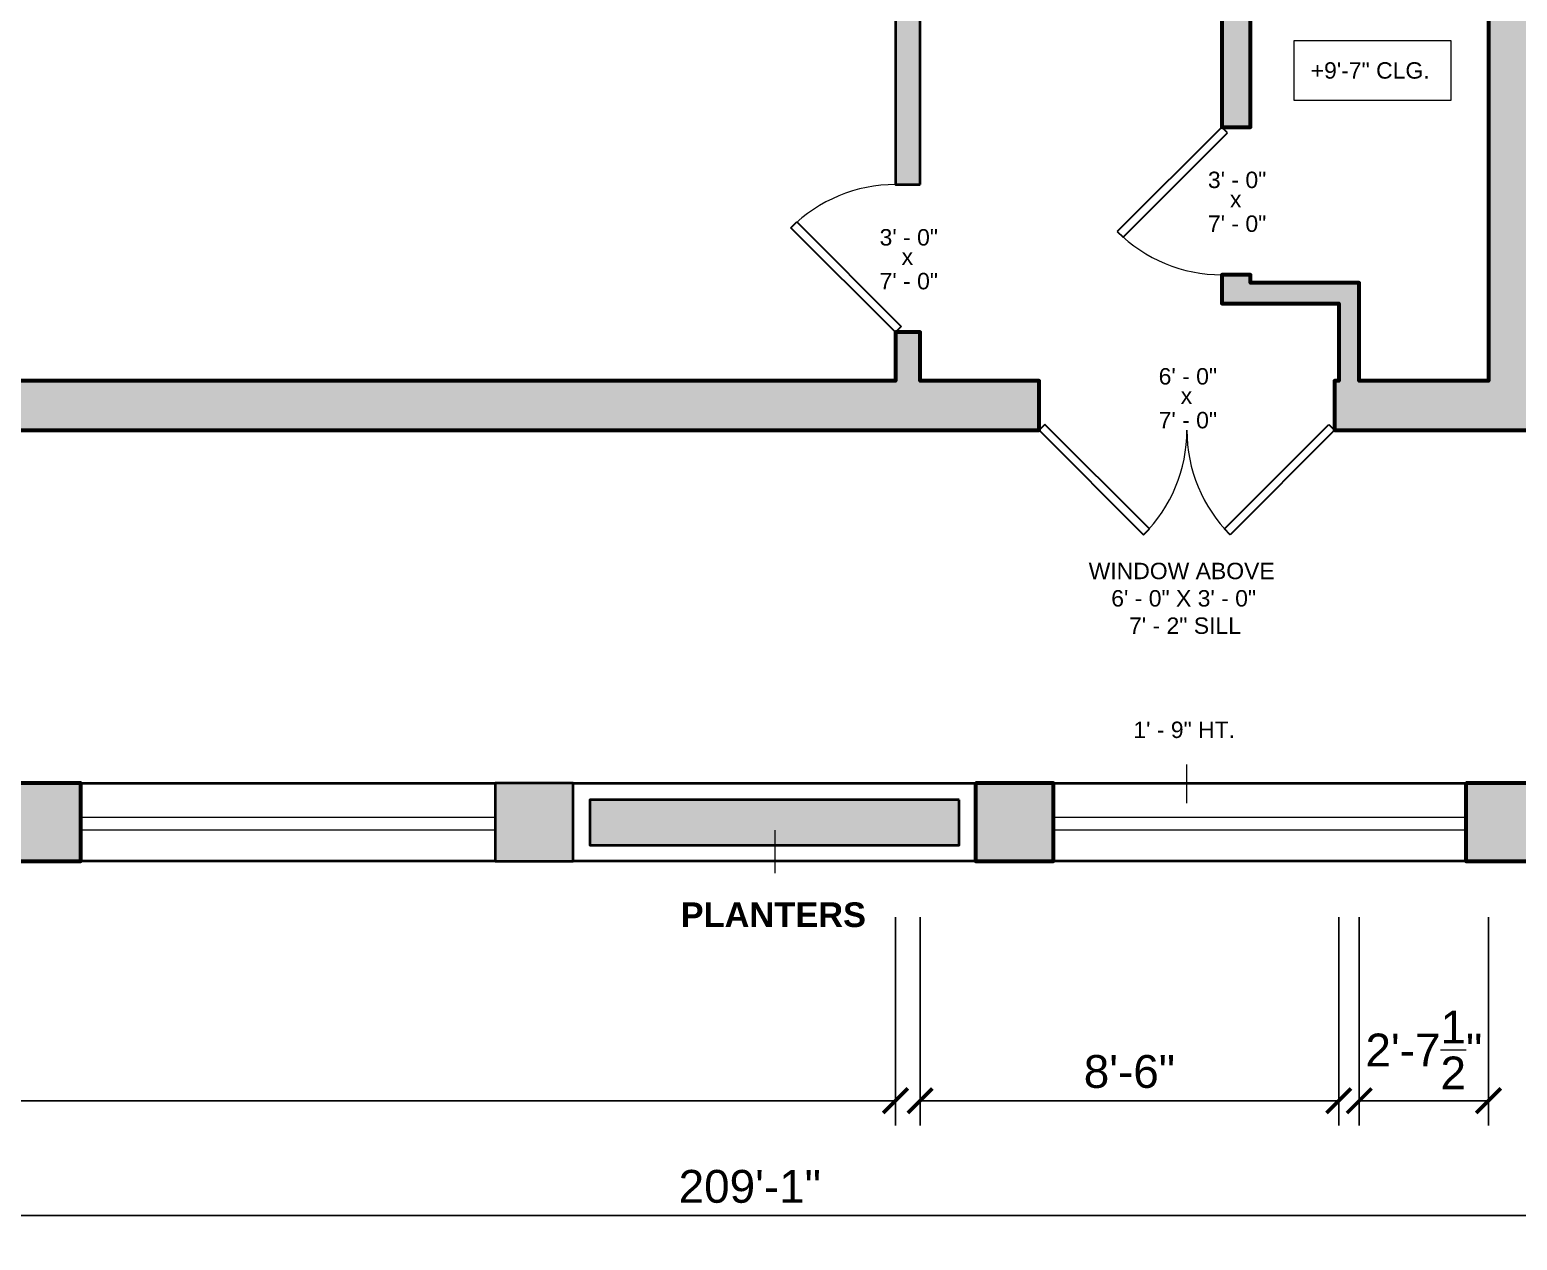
# Model space of a CAD drawing. Header units: inches. Extents: x -2078 to 106214, y -964 to 6385.
# Drawn here: x 76723.5 to 77085.9, y 3752.7 to 4047.8 of the extents above; entities that cross this region are included whole.
import ezdxf

# ---------------------------------------------------------------- set-up
doc = ezdxf.new("R2010")
doc.units = ezdxf.units.IN
doc.header["$MEASUREMENT"] = 0
for name, color, linetype, lineweight in [('A-ANNO', 2, 'Continuous', 5), ('A-ANNO-DIMS', 1, 'Continuous', 9), ('A-DOOR', 1, 'Continuous', 18), ('A-RAILING', 4, 'Continuous', 9), ('A-WALL', 3, 'Continuous', 40)]:
    doc.layers.add(name, color=color, linetype=linetype, lineweight=lineweight)
doc.layers.add('A-HATCH', color=9, linetype='Continuous')
doc.styles.add('Arial_1', font='arial.ttf', dxfattribs={"height": 0.0625})
doc.styles.add('Arial_2', font='arial.ttf', dxfattribs={"height": 3})
doc.styles.add('Arial_B', font='arialbd.ttf', dxfattribs={"height": 4.5})
doc.styles.add('Jay Cad', font='arial.ttf', dxfattribs={"height": 0.125})
doc.dimstyles.new('Jay Cad - DIMS', dxfattribs={"dimtxt": 0.125, "dimasz": 0.09375, "dimexe": 0.09375, "dimexo": 0.09375, "dimgap": 0.046875, "dimtad": 1, "dimdec": 1, "dimzin": 0, "dimdsep": 46, "dimlunit": 4, "dimtxsty": 'Jay Cad', "dimblk": 'ARCHTICK', "dimcen": 0.09, "dimclrd": 1, "dimclre": 1, "dimclrt": 256, "dimadec": 0, "dimazin": 0, "dimtfac": 1, "dimtdec": 1, "dimtofl": 0, "dimtmove": 1, "dimatfit": 3, "dimfxl": 1, "dimtolj": 1, "dimtzin": 0, "dimarcsym": 0})

# ---------------------------------------------------------------- blocks, each defined once
blk = doc.blocks.new('JC_DOOR_SINGLE PANEL - SINGLE DOOR-1453630-Weiler Hall - Main Floor Plan Existing')
at = {"layer": 'A-DOOR', "lineweight": 30}
for p, q in [((-8.87, -27.04), (16.59, -1.59)), ((18, -3), (-7.46, -28.46)), ((16.59, -1.59), (18, -3)), ((-7.46, -28.46), (-8.87, -27.04))]:
    blk.add_line(p, q, dxfattribs=at)
at = {"layer": 'A-DOOR', "lineweight": 9}
blk.add_arc((18, -3), 36, 180, 225, dxfattribs=at)
blk = doc.blocks.new('JC_DOUBLE DOOR - DOUBLE DOOR-1453999-Weiler Hall - Main Floor Plan Existing')
at = {"layer": 'A-DOOR', "lineweight": 30}
for p, q in [((-36, 6), (-10.54, 31.46)), ((-9.13, 30.04), (-34.59, 4.59)), ((-10.54, 31.46), (-9.13, 30.04)), ((10.54, 31.46), (9.13, 30.04)), ((9.13, 30.04), (34.59, 4.59)), ((36, 6), (10.54, 31.46)), ((-34.59, 4.59), (-36, 6)), ((34.59, 4.59), (36, 6))]:
    blk.add_line(p, q, dxfattribs=at)
at = {"layer": 'A-DOOR', "lineweight": 9}
for centre, start, end in [((-36, 6), 0, 45), ((36, 6), 135, 180)]:
    blk.add_arc(centre, 36, start, end, dxfattribs=at)
blk = doc.blocks.new('JC_DOOR_SINGLE PANEL - SINGLE DOOR-1450546-Weiler Hall - Main Floor Plan Existing')
at = {"layer": 'A-DOOR', "lineweight": 30}
for p, q in [((-7.46, 28.96), (-8.87, 27.54)), ((-8.87, 27.54), (16.59, 2.09)), ((18, 3.5), (-7.46, 28.96)), ((16.59, 2.09), (18, 3.5))]:
    blk.add_line(p, q, dxfattribs=at)
at = {"layer": 'A-DOOR', "lineweight": 9}
blk.add_arc((18, 3.5), 36, 135, 180, dxfattribs=at)
blk = doc.blocks.new('Railings 5 - Railings 1-1472708-Weiler Hall - Main Floor Plan Existing')
at = {"layer": 'A-RAILING'}
for p, q in [((992, -18.54), (891.5, -18.54)), ((891.5, -21.54), (992, -21.54))]:
    blk.add_line(p, q, dxfattribs=at)
blk = doc.blocks.new('Railings 6 - Railings 1-1472726-Weiler Hall - Main Floor Plan Existing')
at = {"layer": 'A-RAILING'}
for p, q in [((992, -18.54), (891, -18.54)), ((891, -21.54), (992, -21.54))]:
    blk.add_line(p, q, dxfattribs=at)
blk = doc.blocks.new('JC- existing door Tag_quad - JC- existing door Tag_quad-839775-Weiler Hall - Main Floor Plan Existing')
at = {"layer": 'A-ANNO', "insert": (-0.0234, 0.0378), "char_height": 0.0625, "width": 0.0505, "attachment_point": 1, "style": 'Arial_1', "bg_fill": 3, "box_fill_scale": 1.25, "bg_fill_color": 256, "bg_fill_true_color": 13158600, "bg_fill_transparency": 0}
blk.add_mtext('x', dxfattribs=at)
blk = doc.blocks.new('_ArchTick')
at = {"color": 0, "linetype": 'ByBlock', "const_width": 0.15}
blk.add_lwpolyline([(-0.5, -0.5), (0.5, 0.5)], dxfattribs=at)
blk = doc.blocks.new('*D2844')
at = {"layer": 'A-ANNO-DIMS', "color": 1, "lineweight": -2, "transparency": 16777216}
for p, q in [((75644.43, 3947.96), (75644.43, 3752.73)), ((78153.43, 3944.15), (78153.43, 3752.73)), ((75644.43, 3758.73), (78153.43, 3758.73))]:
    blk.add_line(p, q, dxfattribs=at)
at = {"layer": 'Defpoints', "color": 0, "transparency": 16777216}
for p in [(75644.43, 3953.96), (78153.43, 3950.15), (78153.43, 3758.73)]:
    blk.add_point(p, dxfattribs=at)
at = {"layer": 'A-ANNO-DIMS', "color": 1, "lineweight": -2, "transparency": 16777216, "xscale": 6, "yscale": 6, "zscale": 6, "rotation": 180}
blk.add_blockref('_ArchTick', (75644.43, 3758.73), dxfattribs=at)
at = {"layer": 'A-ANNO-DIMS', "color": 1, "lineweight": -2, "transparency": 16777216, "xscale": 6, "yscale": 6, "zscale": 6}
blk.add_blockref('_ArchTick', (78153.43, 3758.73), dxfattribs=at)
at = {"layer": 'A-ANNO-DIMS', "color": 2, "transparency": 16777216, "insert": (76898.93, 3765.81), "char_height": 8, "width": 0.7652, "attachment_point": 5, "style": 'Jay Cad'}
blk.add_mtext('\\A1;209\'-1"', dxfattribs=at)
blk = doc.blocks.new('*D2820')
at = {"layer": 'A-ANNO-DIMS', "color": 1, "lineweight": -2, "transparency": 16777216}
for p, q in [((76374.43, 3831.46), (76374.43, 3780.73)), ((76934.43, 3831.46), (76934.43, 3780.73)), ((76374.43, 3786.73), (76934.43, 3786.73))]:
    blk.add_line(p, q, dxfattribs=at)
at = {"layer": 'Defpoints', "color": 0, "transparency": 16777216}
for p in [(76374.43, 3837.46), (76934.43, 3837.46), (76934.43, 3786.73)]:
    blk.add_point(p, dxfattribs=at)
at = {"layer": 'A-ANNO-DIMS', "color": 1, "lineweight": -2, "transparency": 16777216, "xscale": 6, "yscale": 6, "zscale": 6, "rotation": 180}
blk.add_blockref('_ArchTick', (76374.43, 3786.73), dxfattribs=at)
at = {"layer": 'A-ANNO-DIMS', "color": 1, "lineweight": -2, "transparency": 16777216, "xscale": 6, "yscale": 6, "zscale": 6}
blk.add_blockref('_ArchTick', (76934.43, 3786.73), dxfattribs=at)
at = {"layer": 'A-ANNO-DIMS', "color": 2, "transparency": 16777216, "insert": (76654.43, 3793.81), "char_height": 8, "width": 0.6498, "attachment_point": 5, "style": 'Jay Cad'}
blk.add_mtext('\\A1;46\'-8"', dxfattribs=at)
blk = doc.blocks.new('*D2821')
at = {"layer": 'A-ANNO-DIMS', "color": 1, "lineweight": -2, "transparency": 16777216}
for p, q in [((76940.43, 3831.46), (76940.43, 3780.73)), ((77042.43, 3831.46), (77042.43, 3780.73)), ((76940.43, 3786.73), (77042.43, 3786.73))]:
    blk.add_line(p, q, dxfattribs=at)
at = {"layer": 'Defpoints', "color": 0, "transparency": 16777216}
for p in [(76940.43, 3837.46), (77042.43, 3837.46), (77042.43, 3786.73)]:
    blk.add_point(p, dxfattribs=at)
at = {"layer": 'A-ANNO-DIMS', "color": 1, "lineweight": -2, "transparency": 16777216, "xscale": 6, "yscale": 6, "zscale": 6, "rotation": 180}
blk.add_blockref('_ArchTick', (76940.43, 3786.73), dxfattribs=at)
at = {"layer": 'A-ANNO-DIMS', "color": 1, "lineweight": -2, "transparency": 16777216, "xscale": 6, "yscale": 6, "zscale": 6}
blk.add_blockref('_ArchTick', (77042.43, 3786.73), dxfattribs=at)
at = {"layer": 'A-ANNO-DIMS', "color": 2, "transparency": 16777216, "insert": (76991.43, 3793.81), "char_height": 8, "width": 0.5345, "attachment_point": 5, "style": 'Jay Cad'}
blk.add_mtext('\\A1;8\'-6"', dxfattribs=at)
blk = doc.blocks.new('*D2822')
at = {"layer": 'A-ANNO-DIMS', "color": 1, "lineweight": -2, "transparency": 16777216}
for p, q in [((77047.43, 3831.46), (77047.43, 3780.73)), ((77078.93, 3831.46), (77078.93, 3780.73)), ((77047.43, 3786.73), (77078.93, 3786.73))]:
    blk.add_line(p, q, dxfattribs=at)
at = {"layer": 'Defpoints', "color": 0, "transparency": 16777216}
for p in [(77047.43, 3837.46), (77078.93, 3837.46), (77078.93, 3786.73)]:
    blk.add_point(p, dxfattribs=at)
at = {"layer": 'A-ANNO-DIMS', "color": 1, "lineweight": -2, "transparency": 16777216, "xscale": 6, "yscale": 6, "zscale": 6, "rotation": 180}
blk.add_blockref('_ArchTick', (77047.43, 3786.73), dxfattribs=at)
at = {"layer": 'A-ANNO-DIMS', "color": 1, "lineweight": -2, "transparency": 16777216, "xscale": 6, "yscale": 6, "zscale": 6}
blk.add_blockref('_ArchTick', (77078.93, 3786.73), dxfattribs=at)
at = {"layer": 'A-ANNO-DIMS', "color": 2, "transparency": 16777216, "insert": (77063.18, 3799.1), "char_height": 8, "width": 0.8829, "attachment_point": 5, "style": 'Jay Cad'}
blk.add_mtext('\\A1;2\'-7{\\H1x;\\S1/2;}"', dxfattribs=at)

msp = doc.modelspace()

# ---------------------------------------------------------------- hatches: boundary and pattern name
at = {"layer": 'A-HATCH'}
h = msp.add_hatch(dxfattribs=at)
h.set_pattern_fill('GRASS', color=9, scale=64, style=0, pattern_type=2)
h.set_pattern_definition([(90, (76907.927, 3874.267), (-8.485, 8.485), [2.25, -14.721]), (45, (76907.927, 3874.267), (-8.48528, 8.48528), [2.25, -9.75]), (135, (76907.927, 3874.267), (-8.48528, -8.48528), [2.25, -9.75])])
h.paths.add_polyline_path([(77922.93, 3849.035), (78015.93, 3849.035), (78015.93, 3860.035), (77922.93, 3860.035)])
h.paths.add_polyline_path([(77775.93, 3849.035), (77775.93, 3860.035), (77681.93, 3860.035), (77681.93, 3849.035), (77761.411, 3849.035)])
h.paths.add_polyline_path([(77444.93, 3849.035), (77534.93, 3849.035), (77534.93, 3860.035), (77444.93, 3860.035)])
h.paths.add_polyline_path([(77096.43, 3849.035), (77186.43, 3849.035), (77186.43, 3860.035), (77096.43, 3860.035)])
h.paths.add_polyline_path([(76949.93, 3849.035), (76949.93, 3860.035), (76859.93, 3860.035), (76859.93, 3849.035), (76910.469, 3849.035)])
h.paths.add_polyline_path([(76655.187, 3849.035), (76712.93, 3849.035), (76712.93, 3860.035), (76619.43, 3860.035), (76619.43, 3849.035)])

# ---------------------------------------------------------------- linework, layer by layer
at = {"layer": 'A-ANNO'}
for p, q in [((77005.39, 3859.248), (77005.39, 3868.674)), ((76904.994, 3852.638), (76904.994, 3842.191))]:
    msp.add_line(p, q, dxfattribs=at)
at = {"layer": 'A-WALL'}
for p, q in [((76735.93, 3864.152), (76836.93, 3864.152)), ((76855.93, 3864.152), (76953.93, 3864.152)), ((76972.93, 3864.152), (77073.43, 3864.152)), ((76836.93, 3845.152), (76735.93, 3845.152)), ((76953.93, 3845.152), (76855.93, 3845.152)), ((77073.43, 3845.152), (76972.93, 3845.152))]:
    msp.add_line(p, q, dxfattribs=at)
for points in [[(76940.43, 4010.034), (76940.43, 4240.152), (76925.43, 4240.152), (76925.43, 4229.152), (76934.43, 4229.152), (76934.43, 4097.652), (76913.43, 4097.652), (76913.43, 4092.652), (76934.43, 4092.652), (76934.43, 4010.034)], [(76836.93, 3864.153), (76836.93, 3845.153), (76855.93, 3845.153), (76855.93, 3864.153)], [(76949.93, 3860.035), (76859.93, 3860.035), (76859.93, 3849.035), (76949.93, 3849.035)]]:
    msp.add_lwpolyline(points, close=True, dxfattribs=at)
at = {"layer": 'A-WALL', "lineweight": 60}
for points in [[(76684.43, 3950.152), (76969.43, 3950.152), (76969.43, 3962.152), (76940.43, 3962.152), (76940.43, 3974.034), (76934.43, 3974.034), (76934.43, 3962.152), (76684.43, 3962.152)], [(76716.93, 3864.153), (76716.93, 3845.153), (76735.93, 3845.153), (76735.93, 3864.153)], [(76953.93, 3864.153), (76953.93, 3845.153), (76972.93, 3845.153), (76972.93, 3864.153)], [(77073.43, 3864.153), (77073.43, 3845.153), (77092.43, 3845.153), (77092.43, 3864.153)]]:
    msp.add_lwpolyline(points, close=True, dxfattribs=at)

# ---------------------------------------------------------------- block references
at = {"layer": 'A-RAILING'}
for name, p in [('Railings 6 - Railings 1-1472726-Weiler Hall - Main Floor Plan Existing', (75844.927, 3874.267)), ('Railings 5 - Railings 1-1472708-Weiler Hall - Main Floor Plan Existing', (76081.427, 3874.267))]:
    msp.add_blockref(name, p, dxfattribs=at)

# ---------------------------------------------------------------- texts
at = {"layer": 'A-ANNO', "char_height": 4, "attachment_point": 1, "style": 'Arial_2', "bg_fill": 3, "box_fill_scale": 1.25, "bg_fill_color": 256, "bg_fill_true_color": 13158600, "bg_fill_transparency": 0}
for s, insert, width in [('+9\'-7" CLG.', (77035.598, 4039.84), 36.36), ('3\' - 0"', (77010.557, 4013.171), 17.978), ('7\' - 0"', (77010.557, 4002.49), 17.978), ('3\' - 0"', (76930.557, 3999.171), 17.978), ('7\' - 0"', (76930.557, 3988.49), 17.978), ('6\' - 0"', (76998.557, 3965.289), 17.978), ('7\' - 0"', (76998.557, 3954.608), 17.978)]:
    msp.add_mtext(s, dxfattribs=dict(at, insert=insert, width=width))
at = {"layer": 'A-ANNO', "attachment_point": 1}
for s, insert, char_height, width, style in [('WINDOW ABOVE', (76981.503, 3917.851), 4, 57.974, 'Arial_2'), ('6\' - 0" X 3\' - 0"', (76987.003, 3911.184), 4, 44.642, 'Arial_2'), ('7\' - 2" SILL', (76991.336, 3904.518), 4, 34.138, 'Arial_2'), ('1\' - 9" HT.', (76992.389, 3879.138), 4, 31.31, 'Arial_2'), ('PLANTERS', (76882.078, 3835.071), 6, 55.348, 'Arial_B')]:
    msp.add_mtext(s, dxfattribs=dict(at, insert=insert, char_height=char_height, width=width, style=style))

# ---------------------------------------------------------------- dimensions: what is measured, and where the dimension line sits
at = {"layer": 'A-ANNO-DIMS'}
for base, p1, p2, picture, middle in [((76934.43, 3786.729), (76374.43, 3837.465), (76934.43, 3837.465), '*D2820', (76654.43, 3793.814)), ((77042.43, 3786.729), (76940.43, 3837.465), (77042.43, 3837.465), '*D2821', (76991.43, 3793.814))]:
    dim = msp.add_linear_dim(base=base, p1=p1, p2=p2, dimstyle='Jay Cad - DIMS', override={"dimclrt": 2}, dxfattribs=at)
    dim.commit()
    dim.dimension.update_dxf_attribs({"geometry": picture, "text_midpoint": middle})
dim = msp.add_linear_dim(base=(77078.93, 3786.729), p1=(77047.43, 3837.465), p2=(77078.93, 3837.465), dimstyle='Jay Cad - DIMS', override={"dimclrt": 2}, dxfattribs=at)
dim.commit()
dim.dimension.update_dxf_attribs({"geometry": '*D2822', "text_midpoint": (77063.18, 3786.729), "dimtype": 160})

# ---------------------------------------------------------------- next in the draw order: hatches: boundary and pattern name
at = {"layer": 'A-HATCH'}
h = msp.add_hatch(color=256, dxfattribs=at)
h.dxf.hatch_style = 1
h.paths.add_polyline_path([(76714.365, 4091.893), (76711.412, 4090.578), (76711.068, 4090.486), (76712.362, 4085.657), (76713.087, 4085.851), (76716.398, 4087.325)])
h.paths.add_polyline_path([(76565.93, 4232.152), (76527.93, 4232.152), (76527.93, 4229.152), (76565.93, 4229.152)], flags=17)
h.paths.add_polyline_path([(75880.43, 4105.652), (75874.43, 4105.652), (75874.43, 4057.652), (75659.861, 4057.652), (75659.861, 4083.652), (75649.43, 4083.652), (75649.43, 4225.652), (76364.43, 4225.652), (76364.43, 3958.152), (76230.43, 3958.152), (76230.43, 3950.152), (76648.43, 3950.152), (76648.43, 3962.152), (76374.43, 3962.152), (76374.43, 4092.652), (76386.93, 4092.652), (76386.93, 4098.652), (76374.43, 4098.652), (76374.43, 4229.152), (76432.93, 4229.152), (76432.93, 4240.152), (76364.43, 4240.152), (76364.43, 4233.652), (75644.43, 4233.652), (75644.43, 4078.652), (75654.861, 4078.652), (75654.861, 4020.652), (75644.43, 4020.652), (75644.43, 3950.152), (75674.861, 3950.152), (75674.861, 3958.152), (75670.43, 3958.152), (75670.43, 4033.652), (75874.43, 4033.652), (75874.43, 3958.152), (75869.861, 3958.152), (75869.861, 3950.152), (76182.43, 3950.152), (76182.43, 3958.152), (75880.43, 3958.152)])
h.paths.add_polyline_path([(76486.93, 4240.152), (76470.93, 4240.152), (76470.93, 4229.152), (76486.93, 4229.152)], flags=17)
h.paths.add_polyline_path([(76527.93, 4240.152), (76524.93, 4240.152), (76524.93, 4229.152), (76527.93, 4229.152)], flags=17)
h.paths.add_polyline_path([(76539.93, 4229.152), (76533.93, 4229.152), (76533.93, 4098.652), (76531.93, 4098.652), (76531.93, 4092.652), (76539.93, 4092.652), (76539.93, 4102.79), (76569.942, 4087.633), (76573.101, 4086.869), (76574.276, 4091.729), (76571.68, 4092.357), (76539.93, 4108.392)], flags=17)
h.paths.add_polyline_path([(76617.969, 4240.152), (76565.93, 4240.152), (76565.93, 4229.152), (76617.969, 4229.152)], flags=17)
h.paths.add_polyline_path([(76495.93, 4098.652), (76482.93, 4098.652), (76482.93, 4092.652), (76495.93, 4092.652)], flags=17)
h.paths.add_polyline_path([(76969.43, 3962.152), (76940.43, 3962.152), (76940.43, 3974.034), (76934.43, 3974.034), (76934.43, 3962.152), (76684.43, 3962.152), (76684.43, 3950.152), (76969.43, 3950.152)])
h.paths.add_polyline_path([(76756.43, 4240.152), (76655.969, 4240.152), (76655.969, 4229.152), (76751.43, 4229.152), (76751.43, 4108.396), (76747.252, 4106.535), (76749.286, 4101.968), (76751.43, 4102.922), (76751.43, 4092.652), (76759.43, 4092.652), (76759.43, 4097.652), (76756.43, 4097.652)])
h.paths.add_polyline_path([(76887.43, 4240.152), (76833.43, 4240.152), (76833.43, 4229.152), (76887.43, 4229.152)])
h.paths.add_polyline_path([(76795.43, 4240.152), (76794.43, 4240.152), (76794.43, 4229.152), (76795.43, 4229.152)])
h.paths.add_polyline_path([(76940.43, 4240.152), (76925.43, 4240.152), (76925.43, 4229.152), (76934.43, 4229.152), (76934.43, 4097.652), (76913.43, 4097.652), (76913.43, 4092.652), (76934.43, 4092.652), (76934.43, 4010.034), (76940.43, 4010.034)])
h.paths.add_polyline_path([(76979.43, 4240.152), (76978.43, 4240.152), (76978.43, 4229.152), (76979.43, 4229.152)])
h.paths.add_polyline_path([(77092.93, 4240.152), (77013.93, 4240.152), (77013.93, 4169.034), (77020.93, 4169.034), (77020.93, 4229.152), (77078.93, 4229.152), (77078.93, 4108.998), (77020.93, 4108.998), (77020.93, 4133.034), (77013.93, 4133.034), (77013.93, 4024.034), (77020.93, 4024.034), (77020.93, 4103.998), (77078.93, 4103.998), (77078.93, 3962.152), (77047.43, 3962.152), (77047.43, 3986.034), (77020.93, 3986.034), (77020.93, 3988.034), (77013.93, 3988.034), (77013.93, 3981.034), (77042.43, 3981.034), (77042.43, 3962.152), (77041.43, 3962.152), (77041.43, 3950.152), (77102.93, 3950.152), (77102.93, 3962.152), (77092.93, 3962.152), (77092.93, 4200.152), (77129.93, 4200.152), (77129.93, 4211.152), (77092.93, 4211.152)])
h.paths.add_polyline_path([(76817.43, 4097.652), (76795.43, 4097.652), (76795.43, 4092.652), (76817.43, 4092.652)])
h.paths.add_polyline_path([(77356.93, 3962.152), (77138.93, 3962.152), (77138.93, 3950.152), (77356.93, 3950.152)])
h.paths.add_polyline_path([(77221.93, 4211.152), (77205.93, 4211.152), (77205.93, 4200.152), (77221.93, 4200.152)])
h.paths.add_polyline_path([(77313.93, 4211.152), (77297.93, 4211.152), (77297.93, 4200.152), (77313.93, 4200.152)])
h.paths.add_polyline_path([(77458.93, 4211.152), (77389.93, 4211.152), (77389.93, 4200.152), (77430.93, 4200.152), (77430.93, 3962.152), (77392.93, 3962.152), (77392.93, 3950.152), (77693.93, 3950.152), (77693.93, 3962.152), (77443.93, 3962.152), (77443.93, 4200.152), (77458.93, 4200.152)])
h.paths.add_polyline_path([(77497.93, 4211.152), (77496.93, 4211.152), (77496.93, 4200.152), (77497.93, 4200.152)], flags=17)
h.paths.add_polyline_path([(77551.93, 4211.152), (77535.93, 4211.152), (77535.93, 4200.152), (77551.93, 4200.152)], flags=17)
h.paths.add_polyline_path([(77644.93, 4211.152), (77628.93, 4211.152), (77628.93, 4200.152), (77644.93, 4200.152)], flags=17)
h.paths.add_polyline_path([(77590.93, 4211.152), (77589.93, 4211.152), (77589.93, 4200.152), (77590.93, 4200.152)], flags=17)
h.paths.add_polyline_path([(77683.93, 4211.152), (77682.93, 4211.152), (77682.93, 4200.152), (77683.93, 4200.152)], flags=17)
h.paths.add_polyline_path([(77829.93, 4211.152), (77721.93, 4211.152), (77721.93, 4200.152), (77793.93, 4200.152), (77793.93, 4186.652), (77692.93, 4186.652), (77692.93, 4082.485), (77696.93, 4082.485), (77696.93, 4182.652), (77793.93, 4182.652), (77793.93, 4046.652), (77733.654, 4046.652), (77733.654, 4042.652), (77793.93, 4042.652), (77793.93, 3962.152), (77753.93, 3962.152), (77753.93, 3950.152), (77817.93, 3950.152), (77817.93, 3962.152), (77806.93, 3962.152), (77806.93, 4055.152), (77821.43, 4055.152), (77821.43, 4060.152), (77806.93, 4060.152), (77806.93, 4200.152), (77829.93, 4200.152)])
h.paths.add_polyline_path([(77697.654, 4046.652), (77696.93, 4046.652), (77696.93, 4052.485), (77692.93, 4052.485), (77692.93, 4042.652), (77697.654, 4042.652)], flags=17)
h.paths.add_polyline_path([(77875.43, 4060.152), (77857.43, 4060.152), (77857.43, 4055.152), (77875.43, 4055.152)])
h.paths.add_polyline_path([(77920.43, 4105.632), (77923.43, 4105.632), (77923.43, 4110.632), (77920.43, 4110.632), (77920.43, 4200.152), (77922.555, 4200.152), (77922.555, 4211.152), (77906.93, 4211.152), (77906.93, 4200.152), (77915.43, 4200.152), (77915.43, 4060.152), (77911.43, 4060.152), (77911.43, 4055.152), (77920.43, 4055.152)])
h.paths.add_polyline_path([(77868.93, 4211.152), (77867.93, 4211.152), (77867.93, 4200.152), (77868.93, 4200.152)])
h.paths.add_polyline_path([(77961.555, 4211.152), (77960.555, 4211.152), (77960.555, 4200.152), (77961.555, 4200.152)])
h.paths.add_polyline_path([(78015.18, 4211.152), (77999.555, 4211.152), (77999.555, 4200.152), (78015.134, 4200.152)])
h.paths.add_polyline_path([(77997.43, 4200.152), (77992.43, 4200.152), (77992.43, 4110.632), (77983.43, 4110.632), (77983.43, 4105.632), (78000.43, 4105.632), (78000.43, 4110.632), (77997.43, 4110.632)])
h.paths.add_polyline_path([(78054.18, 4211.152), (78053.18, 4211.152), (78053.18, 4200.152), (78054.18, 4200.152)])
h.paths.add_polyline_path([(78069.43, 4200.152), (78065.43, 4200.152), (78065.43, 4110.632), (78060.43, 4110.632), (78060.43, 4105.632), (78072.43, 4105.632), (78072.43, 4110.632), (78069.43, 4110.632)])
h.paths.add_polyline_path([(78153.43, 4211.152), (78092.18, 4211.152), (78092.18, 4200.152), (78141.43, 4200.152), (78141.43, 4110.632), (78132.43, 4110.632), (78132.43, 4105.632), (78141.43, 4105.632), (78141.43, 3962.152), (78104.971, 3962.152), (78104.971, 3950.152), (78153.43, 3950.152)])
h.paths.add_polyline_path([(78070.971, 3962.152), (77851.93, 3962.152), (77851.93, 3950.152), (78070.971, 3950.152)])
h.paths.add_polyline_path([(76375.43, 3864.153), (76356.43, 3864.153), (76356.43, 3845.153), (76375.43, 3845.153)])
h.paths.add_polyline_path([(76493.93, 3864.153), (76474.93, 3864.153), (76474.93, 3845.153), (76493.93, 3845.153)])
h.paths.add_polyline_path([(76615.43, 3864.153), (76596.43, 3864.153), (76596.43, 3845.153), (76615.43, 3845.153)])
h.paths.add_polyline_path([(76735.93, 3864.153), (76716.93, 3864.153), (76716.93, 3845.153), (76735.93, 3845.153)])
h.paths.add_polyline_path([(76855.93, 3864.153), (76836.93, 3864.153), (76836.93, 3845.153), (76855.93, 3845.153)])
h.paths.add_polyline_path([(76972.93, 3864.153), (76953.93, 3864.153), (76953.93, 3845.153), (76972.93, 3845.153)])
h.paths.add_polyline_path([(77092.43, 3864.153), (77073.43, 3864.153), (77073.43, 3845.153), (77092.43, 3845.153)])
h.paths.add_polyline_path([(77209.43, 3864.153), (77190.43, 3864.153), (77190.43, 3845.153), (77209.43, 3845.153)])
h.paths.add_polyline_path([(77440.93, 3864.153), (77421.93, 3864.153), (77421.93, 3845.153), (77440.93, 3845.153)])
h.paths.add_polyline_path([(77557.93, 3864.153), (77538.93, 3864.153), (77538.93, 3845.153), (77557.93, 3845.153)])
h.paths.add_polyline_path([(77677.93, 3864.153), (77658.93, 3864.153), (77658.93, 3845.153), (77677.93, 3845.153)])
h.paths.add_polyline_path([(77798.93, 3864.153), (77779.93, 3864.153), (77779.93, 3845.153), (77798.93, 3845.153)])
h.paths.add_polyline_path([(77918.93, 3864.153), (77899.93, 3864.153), (77899.93, 3845.153), (77918.93, 3845.153)])
h.paths.add_polyline_path([(78038.93, 3864.153), (78019.93, 3864.153), (78019.93, 3845.153), (78038.93, 3845.153)])
h.paths.add_polyline_path([(78161.93, 3864.153), (78142.93, 3864.153), (78142.93, 3845.153), (78161.93, 3845.153)])

# ---------------------------------------------------------------- next in the draw order: linework, layer by layer
at = {"layer": 'A-ANNO', "flags": 128}
msp.add_lwpolyline([(77031.598, 4045.174), (77069.758, 4045.174), (77069.758, 4030.497), (77031.598, 4030.497)], close=True, dxfattribs=at)

# ---------------------------------------------------------------- next in the draw order: block references
at = {"layer": 'A-DOOR'}
for name, p, rotation in [('JC_DOOR_SINGLE PANEL - SINGLE DOOR-1450546-Weiler Hall - Main Floor Plan Existing', (77017.43, 4006.034), 89.99999999999991), ('JC_DOOR_SINGLE PANEL - SINGLE DOOR-1453630-Weiler Hall - Main Floor Plan Existing', (76937.43, 3992.034), 269.9999999999999), ('JC_DOUBLE DOOR - DOUBLE DOOR-1453999-Weiler Hall - Main Floor Plan Existing', (77005.43, 3956.152), 180)]:
    msp.add_blockref(name, p, dxfattribs=dict(at, rotation=rotation))

# ---------------------------------------------------------------- next in the draw order: block references
at = {"layer": 'A-ANNO', "xscale": 64, "yscale": 64, "zscale": 64}
for p in [(77017.43, 4006.034), (76937.43, 3992.034), (77005.43, 3958.152)]:
    msp.add_blockref('JC- existing door Tag_quad - JC- existing door Tag_quad-839775-Weiler Hall - Main Floor Plan Existing', p, dxfattribs=at)

# ---------------------------------------------------------------- next in the draw order: linework, layer by layer
at = {"layer": 'A-WALL', "lineweight": 60}
msp.add_lwpolyline([(77020.93, 4133.034), (77013.93, 4133.034), (77013.93, 4024.034), (77020.93, 4024.034), (77020.93, 4103.998), (77078.93, 4103.998), (77078.93, 3962.152), (77047.43, 3962.152), (77047.43, 3986.034), (77020.93, 3986.034), (77020.93, 3988.034), (77013.93, 3988.034), (77013.93, 3981.034), (77042.43, 3981.034), (77042.43, 3962.152), (77041.43, 3962.152), (77041.43, 3950.152), (77102.93, 3950.152)], dxfattribs=at)

# ---------------------------------------------------------------- next in the draw order: dimensions: what is measured, and where the dimension line sits
at = {"layer": 'A-ANNO-DIMS'}
dim = msp.add_linear_dim(base=(78153.43, 3758.729), p1=(75644.43, 3953.965), p2=(78153.43, 3950.152), dimstyle='Jay Cad - DIMS', override={"dimclrt": 2}, dxfattribs=at)
dim.commit()
dim.dimension.update_dxf_attribs({"geometry": '*D2844', "text_midpoint": (76898.93, 3765.814)})

doc.saveas('drawing.dxf')
